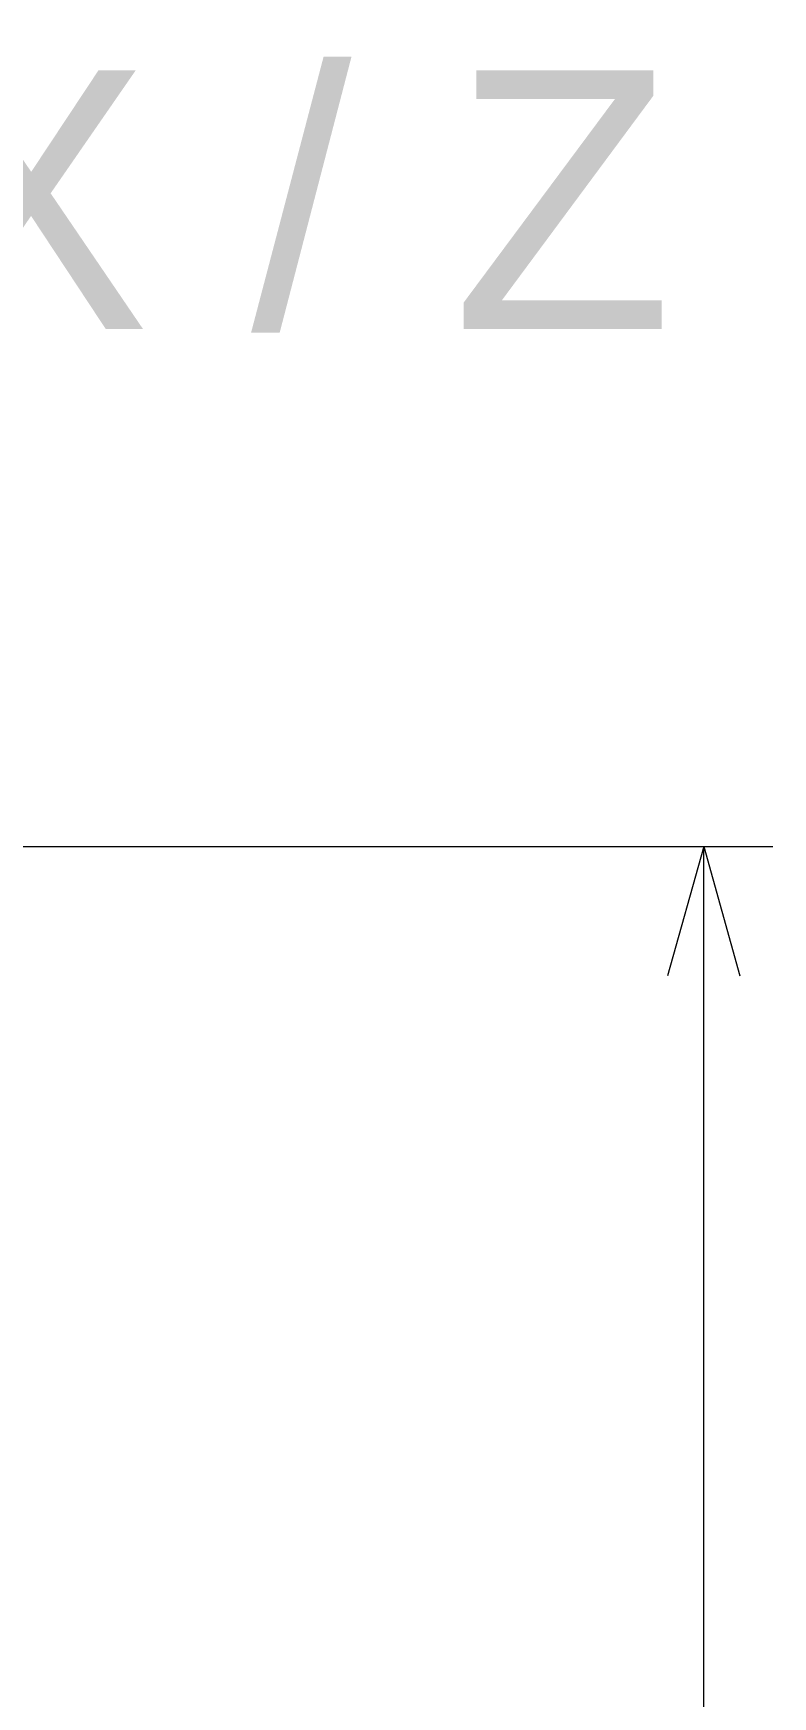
# Paper-space layout '01_三视图' of a CAD drawing. Header units: millimetres. Extents: x 8 to 451, y 8 to 289.
# Drawn here: x 164.73 to 173.3, y 230.89 to 250.18 of the extents above; entities that cross this region are included whole.
import ezdxf
from ezdxf.enums import TextEntityAlignment as Align

# ---------------------------------------------------------------- set-up
doc = ezdxf.new("R2010")
doc.units = ezdxf.units.MM
doc.layers.add('ANNOTATIONS', color=7, linetype='CONTINUOUS', lineweight=18)
doc.styles.add('CJK', font='Arial Unicode.ttf')

psp = doc.layouts.new('01_三视图')

# ---------------------------------------------------------------- linework, layer by layer
at = {"layer": 'ANNOTATIONS'}
for p, q in [((164.5, 240.75), (173.3, 240.75)), ((172.5, 240.75), (172.08, 239.25)), ((172.5, 139.25), (172.5, 240.75)), ((172.5, 240.75), (172.92, 239.25))]:
    psp.add_line(p, q, dxfattribs=at)

# ---------------------------------------------------------------- texts
at = {"layer": 'ANNOTATIONS', "style": 'CJK'}
psp.add_text('主视图 X / Z', height=3, dxfattribs=at).set_placement((161, 246.75), align=Align.CENTER)

doc.saveas('drawing.dxf')
